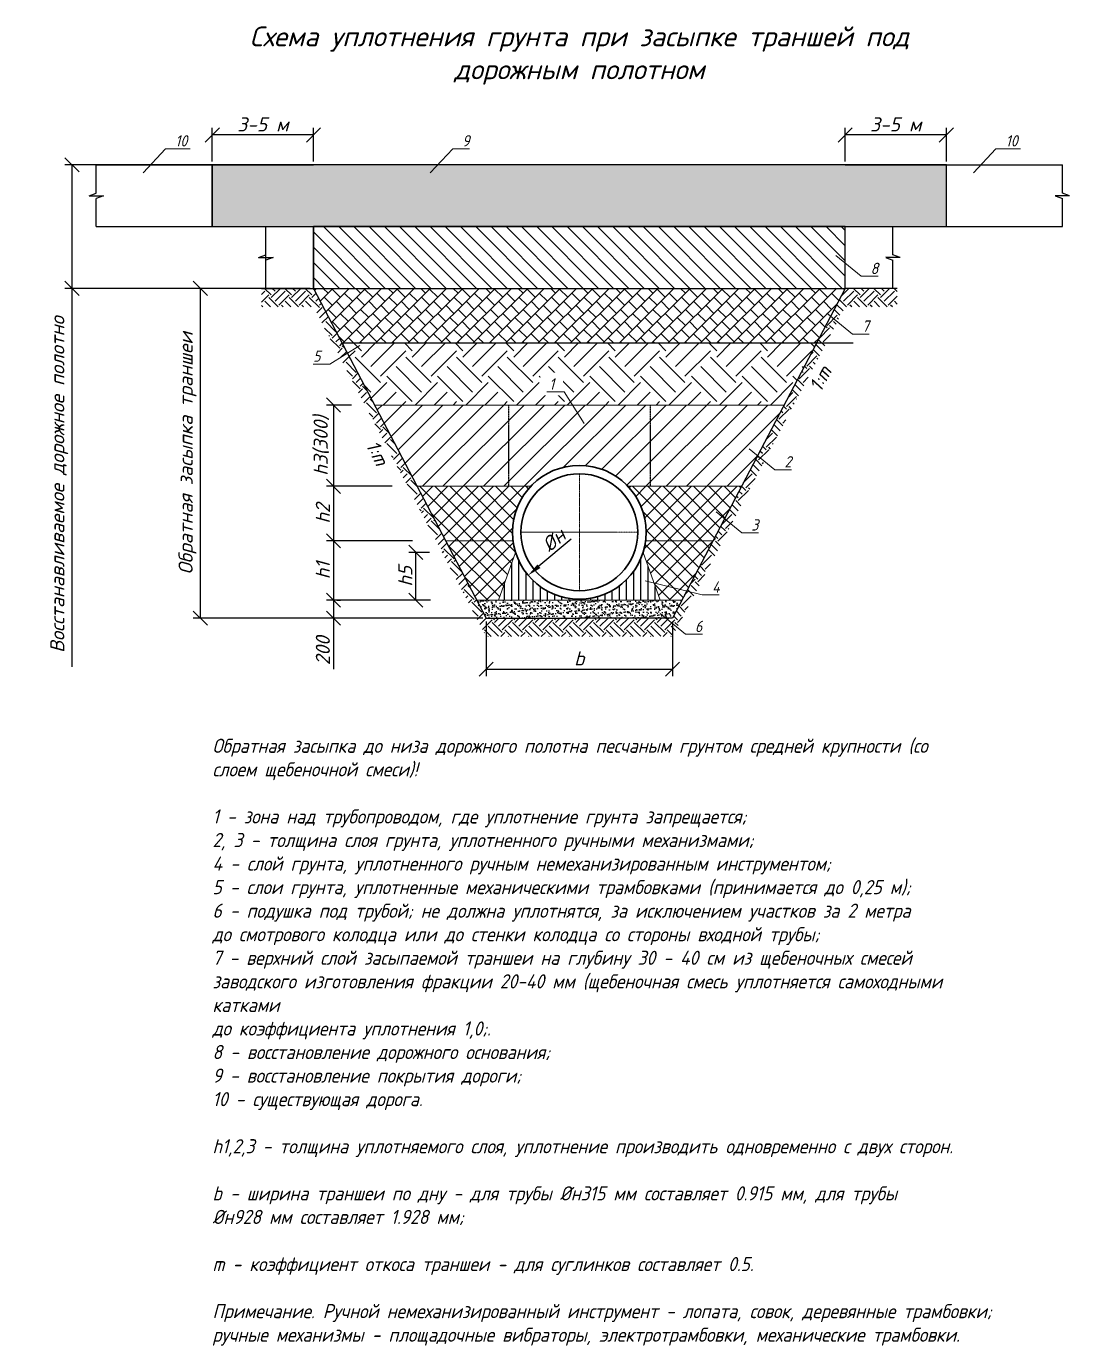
# Model space of a CAD drawing. Header units: millimetres. Extents: x 41756989 to 44740435, y 21258419 to 23626306.
# Drawn here: x 43002394 to 43094670, y 22015339 to 22132035 of the extents above; entities that cross this region are included whole.
import ezdxf
from ezdxf import colors
from ezdxf.entities.mleader import LeaderData, LeaderLine
from ezdxf.math import Vec2, Vec3

# ---------------------------------------------------------------- set-up
doc = ezdxf.new("R2010")
doc.units = ezdxf.units.MM
doc.linetypes.add('ACAD_ISO10W100', pattern=[18.5, 12, -3, 0.5, -3])
doc.linetypes.add('DASHED', pattern=[0.75, 0.5, -0.25])
doc.layers.add('ВК_К1_текст', color=34, linetype='Continuous')
doc.styles.add('note', font='isocpeur.ttf', dxfattribs={"width": 0.9, "oblique": 15})
doc.styles.get("Standard").update_dxf_attribs({"font": 'isocpeui.ttf'})
doc.dimstyles.new('ISO-25', dxfattribs={"dimtxt": 2.5, "dimasz": 2.5, "dimexe": 1.25, "dimexo": 0.625, "dimtad": 1, "dimtxsty": 'Standard', "dimcen": 2.5, "dimadec": 0, "dimazin": 0, "dimtfac": 1, "dimtmove": 0, "dimatfit": 3, "dimfxl": 1, "dimarcsym": 0})
pattern_1 = [(45, (278707.3, 121915.5), (-673.51921, 673.51921), []), (135, (278707.3, 121915.5), (-673.51921, -673.51921), [])]

# ---------------------------------------------------------------- blocks, each defined once
blk = doc.blocks.new('_None')
blk = doc.blocks.new('_Oblique')
at = {"color": 0, "linetype": 'ByBlock', "lineweight": -2}
blk.add_line((-0.5, -0.5), (0.5, 0.5), dxfattribs=at)
blk = doc.blocks.new('*D112')
at = {"color": 0, "lineweight": -2, "transparency": 16777216}
for p, q in [((43038049, 22085510), (43036222, 22085510)), ((43036847, 22081273), (43036847, 22085510)), ((43038128, 22081273), (43036222, 22081273))]:
    blk.add_line(p, q, dxfattribs=at)
at = {"layer": 'Defpoints', "color": 0, "transparency": 16777216}
for p in [(43036847, 22085510), (43038361, 22085510), (43038440, 22081273)]:
    blk.add_point(p, dxfattribs=at)
at = {"color": 0, "lineweight": -2, "transparency": 16777216, "xscale": 1250, "yscale": 1250, "zscale": 1250}
for p, rotation in [((43036847, 22085510), 90), ((43036847, 22081273), 270)]:
    blk.add_blockref('_Oblique', p, dxfattribs=dict(at, rotation=rotation))
at = {"color": 0, "lineweight": 5, "transparency": 16777216, "insert": (43035909, 22083392), "char_height": 1250, "attachment_point": 5, "rotation": 90}
blk.add_mtext('h5', dxfattribs=at)
blk = doc.blocks.new('*D113')
at = {"color": 0, "lineweight": -2, "transparency": 16777216}
for p, q in [((43031146, 22098542), (43028929, 22098542)), ((43029554, 22098542), (43029554, 22091352)), ((43034736, 22091352), (43028929, 22091352))]:
    blk.add_line(p, q, dxfattribs=at)
at = {"layer": 'Defpoints', "color": 0, "transparency": 16777216}
for p in [(43031458, 22098542), (43029554, 22091352), (43035048, 22091352)]:
    blk.add_point(p, dxfattribs=at)
at = {"color": 0, "lineweight": -2, "transparency": 16777216, "xscale": 1250, "yscale": 1250, "zscale": 1250}
for p, rotation in [((43029554, 22098542), 90), ((43029554, 22091352), 270)]:
    blk.add_blockref('_Oblique', p, dxfattribs=dict(at, rotation=rotation))
at = {"color": 0, "lineweight": 5, "transparency": 16777216, "insert": (43028492, 22094947), "char_height": 1250, "attachment_point": 5, "rotation": 90}
blk.add_mtext('h3(300)', dxfattribs=at)
blk = doc.blocks.new('*D114')
at = {"color": 0, "lineweight": -2, "transparency": 16777216}
for p, q in [((43034736, 22091352), (43028929, 22091352)), ((43029554, 22091352), (43029554, 22086528)), ((43036549, 22086528), (43028929, 22086528))]:
    blk.add_line(p, q, dxfattribs=at)
at = {"layer": 'Defpoints', "color": 0, "transparency": 16777216}
for p in [(43035048, 22091352), (43029554, 22086528), (43036861, 22086528)]:
    blk.add_point(p, dxfattribs=at)
at = {"color": 0, "lineweight": -2, "transparency": 16777216, "xscale": 1250, "yscale": 1250, "zscale": 1250}
for p, rotation in [((43029554, 22091352), 90), ((43029554, 22086528), 270)]:
    blk.add_blockref('_Oblique', p, dxfattribs=dict(at, rotation=rotation))
at = {"color": 0, "lineweight": 5, "transparency": 16777216, "insert": (43028617, 22088940), "char_height": 1250, "attachment_point": 5, "rotation": 90}
blk.add_mtext('h2', dxfattribs=at)
blk = doc.blocks.new('*D115')
at = {"color": 0, "lineweight": -2, "transparency": 16777216}
for p, q in [((43036549, 22086528), (43028929, 22086528)), ((43029554, 22086528), (43029554, 22081273)), ((43038128, 22081273), (43028929, 22081273))]:
    blk.add_line(p, q, dxfattribs=at)
at = {"layer": 'Defpoints', "color": 0, "transparency": 16777216}
for p in [(43036861, 22086528), (43029554, 22081273), (43038440, 22081273)]:
    blk.add_point(p, dxfattribs=at)
at = {"color": 0, "lineweight": -2, "transparency": 16777216, "xscale": 1250, "yscale": 1250, "zscale": 1250}
for p, rotation in [((43029554, 22086528), 90), ((43029554, 22081273), 270)]:
    blk.add_blockref('_Oblique', p, dxfattribs=dict(at, rotation=rotation))
at = {"color": 0, "lineweight": 5, "transparency": 16777216, "insert": (43028617, 22083900), "char_height": 1250, "attachment_point": 5, "rotation": 90}
blk.add_mtext('h1', dxfattribs=at)
blk = doc.blocks.new('*D116')
at = {"color": 0, "lineweight": -2, "transparency": 16777216}
for p, q in [((43029554, 22081273), (43029554, 22079696)), ((43029867, 22081273), (43030179, 22081273)), ((43042760, 22079696), (43028929, 22079696)), ((43029554, 22079696), (43029554, 22075165))]:
    blk.add_line(p, q, dxfattribs=at)
at = {"layer": 'Defpoints', "color": 0, "transparency": 16777216}
for p in [(43029554, 22081273), (43029554, 22081273), (43043072, 22079696)]:
    blk.add_point(p, dxfattribs=at)
at = {"color": 0, "lineweight": -2, "transparency": 16777216, "xscale": 1250, "yscale": 1250, "zscale": 1250}
for p, rotation in [((43029554, 22081273), 90), ((43029554, 22079696), 270)]:
    blk.add_blockref('_Oblique', p, dxfattribs=dict(at, rotation=rotation))
at = {"color": 0, "lineweight": 5, "transparency": 16777216, "insert": (43028617, 22076805), "char_height": 1250, "attachment_point": 5, "rotation": 90}
blk.add_mtext('200', dxfattribs=at)
blk = doc.blocks.new('*D117')
at = {"color": 0, "lineweight": -2, "transparency": 16777216}
for p, q in [((43018837, 22120093), (43018837, 22123052)), ((43027796, 22122427), (43018837, 22122427)), ((43027796, 22120093), (43027796, 22123052))]:
    blk.add_line(p, q, dxfattribs=at)
at = {"layer": 'Defpoints', "color": 0, "transparency": 16777216}
for p in [(43018837, 22122427), (43018837, 22119781), (43027796, 22119781)]:
    blk.add_point(p, dxfattribs=at)
at = {"color": 0, "lineweight": -2, "transparency": 16777216, "xscale": 1250, "yscale": 1250, "zscale": 1250, "rotation": 180}
blk.add_blockref('_Oblique', (43018837, 22122427), dxfattribs=at)
at = {"color": 0, "lineweight": -2, "transparency": 16777216, "xscale": 1250, "yscale": 1250, "zscale": 1250}
blk.add_blockref('_Oblique', (43027796, 22122427), dxfattribs=at)
at = {"color": 0, "lineweight": 5, "transparency": 16777216, "insert": (43023316, 22123365), "char_height": 1250, "attachment_point": 5}
blk.add_mtext('3-5 м', dxfattribs=at)
blk = doc.blocks.new('*D118')
at = {"color": 0, "lineweight": -2, "transparency": 16777216}
for p, q in [((43074812, 22120093), (43074812, 22123052)), ((43083771, 22122427), (43074812, 22122427)), ((43083771, 22120093), (43083771, 22123052))]:
    blk.add_line(p, q, dxfattribs=at)
at = {"layer": 'Defpoints', "color": 0, "transparency": 16777216}
for p in [(43074812, 22122427), (43074812, 22119781), (43083771, 22119781)]:
    blk.add_point(p, dxfattribs=at)
at = {"color": 0, "lineweight": -2, "transparency": 16777216, "xscale": 1250, "yscale": 1250, "zscale": 1250, "rotation": 180}
blk.add_blockref('_Oblique', (43074812, 22122427), dxfattribs=at)
at = {"color": 0, "lineweight": -2, "transparency": 16777216, "xscale": 1250, "yscale": 1250, "zscale": 1250}
blk.add_blockref('_Oblique', (43083771, 22122427), dxfattribs=at)
at = {"color": 0, "lineweight": 5, "transparency": 16777216, "insert": (43079292, 22123365), "char_height": 1250, "attachment_point": 5}
blk.add_mtext('3-5 м', dxfattribs=at)
blk = doc.blocks.new('*D119')
at = {"color": 0, "lineweight": -2, "transparency": 16777216}
for p, q in [((43027483, 22108862), (43017151, 22108862)), ((43017776, 22108862), (43017776, 22079696)), ((43042760, 22079696), (43017151, 22079696))]:
    blk.add_line(p, q, dxfattribs=at)
at = {"layer": 'Defpoints', "color": 0, "transparency": 16777216}
for p in [(43027796, 22108862), (43017776, 22079696), (43043072, 22079696)]:
    blk.add_point(p, dxfattribs=at)
at = {"color": 0, "lineweight": -2, "transparency": 16777216, "xscale": 1250, "yscale": 1250, "zscale": 1250}
for p, rotation in [((43017776, 22108862), 90), ((43017776, 22079696), 270)]:
    blk.add_blockref('_Oblique', p, dxfattribs=dict(at, rotation=rotation))
at = {"color": 0, "lineweight": 5, "transparency": 16777216, "insert": (43016651, 22094279), "char_height": 1250, "attachment_point": 5, "rotation": 90}
blk.add_mtext('Обратная засыпка траншеи', dxfattribs=at)
blk = doc.blocks.new('*D120')
at = {"color": 0, "lineweight": -2, "transparency": 16777216}
for p, q in [((43020731, 22119781), (43005802, 22119781)), ((43006427, 22119781), (43006427, 22108862)), ((43020731, 22108862), (43005802, 22108862)), ((43006427, 22108862), (43006427, 22075390))]:
    blk.add_line(p, q, dxfattribs=at)
at = {"layer": 'Defpoints', "color": 0, "transparency": 16777216}
for p in [(43006427, 22119781), (43021043, 22119781), (43021043, 22108862)]:
    blk.add_point(p, dxfattribs=at)
at = {"color": 0, "lineweight": -2, "transparency": 16777216, "xscale": 1250, "yscale": 1250, "zscale": 1250}
for p, rotation in [((43006427, 22119781), 90), ((43006427, 22108862), 270)]:
    blk.add_blockref('_Oblique', p, dxfattribs=dict(at, rotation=rotation))
at = {"color": 0, "lineweight": 5, "transparency": 16777216, "insert": (43005302, 22091501), "char_height": 1250, "attachment_point": 5, "rotation": 90}
blk.add_mtext('Восстанавливаемое дорожное полотно', dxfattribs=at)
blk = doc.blocks.new('*D122')
at = {"color": 0, "lineweight": -2, "transparency": 16777216}
for p, q in [((43043072, 22079383), (43043072, 22074559)), ((43059536, 22079383), (43059536, 22074559)), ((43043072, 22075184), (43059536, 22075184))]:
    blk.add_line(p, q, dxfattribs=at)
at = {"layer": 'Defpoints', "color": 0, "transparency": 16777216}
for p in [(43043072, 22079696), (43059536, 22079696), (43059536, 22075184)]:
    blk.add_point(p, dxfattribs=at)
at = {"color": 0, "lineweight": -2, "transparency": 16777216, "xscale": 1250, "yscale": 1250, "zscale": 1250, "rotation": 180}
blk.add_blockref('_Oblique', (43043072, 22075184), dxfattribs=at)
at = {"color": 0, "lineweight": -2, "transparency": 16777216, "xscale": 1250, "yscale": 1250, "zscale": 1250}
blk.add_blockref('_Oblique', (43059536, 22075184), dxfattribs=at)
at = {"color": 0, "lineweight": 5, "transparency": 16777216, "insert": (43051304, 22076122), "char_height": 1250, "attachment_point": 5}
blk.add_mtext('b', dxfattribs=at)
blk = doc.blocks.new('*D123')
at = {"color": 0, "lineweight": -2, "transparency": 16777216}
blk.add_line((43050594, 22086688), (43047731, 22084279), dxfattribs=at)
at = {"color": 0, "transparency": 16777216}
blk.add_solid([(43047597, 22084438), (43047865, 22084119), (43046775, 22083474)], dxfattribs=at)
at = {"layer": 'Defpoints', "color": 0, "transparency": 16777216}
for p in [(43055833, 22091095), (43046775, 22083474)]:
    blk.add_point(p, dxfattribs=at)
at = {"color": 0, "lineweight": 13, "transparency": 16777216, "insert": (43049038, 22086603), "char_height": 1250, "attachment_point": 5, "rotation": 40.07302}
blk.add_mtext('{\\Q0;%%C}н', dxfattribs=at)

msp = doc.modelspace()

# ---------------------------------------------------------------- hatches: boundary and pattern name
h = msp.add_hatch()
h.set_pattern_fill('AR-RROOF', color=256, scale=5)
h.set_pattern_definition([(0, (-59986.42, 185476.28), (279.4, 127), [1905, -254, 635, -127]), (0, (-59817.5, 185539.78), (-127, 168.91), [381, -41.91, 762, -95.25]), (0, (-59922.92, 185584.23), (660.4, 85.09), [1016, -177.8, 508, -127])])
h.paths.add_polyline_path([(43083770.818, 22119780.603), (43018837.118, 22119780.603), (43018837.118, 22114321.085), (43083770.818, 22114321.085)])
h = msp.add_hatch()
h.set_pattern_fill('ANSI31', color=256, scale=300, angle=90)
h.set_pattern_definition([(135, (-59986.4, 185476.3), (-673.51921, -673.51921), [])])
h.paths.add_polyline_path([(43074812.187, 22114321.085), (43027795.749, 22114321.085), (43027795.749, 22108861.568), (43074812.187, 22108861.568)])
at = {"transparency": 33554513}
h = msp.add_hatch(dxfattribs=at)
h.set_pattern_fill('EARTH', color=256, scale=200, angle=45)
h.set_pattern_definition([(45, (278707.3, 121915.5), (1e-13, 1796.051224), [1270, -1270]), (45, (278370.6, 122252.3), (1e-13, 1796.051224), [1270, -1270]), (45, (278033.8, 122589), (1e-13, 1796.051224), [1270, -1270]), (135, (278033.8, 122813.6), (-1796.051224, 1e-13), [1270, -1270]), (135, (278370.6, 123150.3), (-1796.051224, 1e-13), [1270, -1270]), (135, (278707.3, 123487.1), (-1796.051224, 1e-13), [1270, -1270])])
h.paths.add_polyline_path([(43074812.187, 22107222.095), (43079411.698, 22107222.095), (43079411.698, 22108861.568), (43074812.187, 22108861.568), (43059535.841, 22079695.54), (43051303.968, 22079695.54), (43043072.095, 22079695.54), (43027795.749, 22108861.568), (43023196.238, 22108861.568), (43023196.238, 22107222.095), (43027795.749, 22107222.095), (43043072.095, 22078056.068), (43051303.968, 22078056.068), (43059535.841, 22078056.068)])
h = msp.add_hatch()
h.set_pattern_fill('AR-B88', color=256, scale=5, angle=45)
h.set_pattern_definition([(45, (-59986.4, 185476.3), (-718.42049, 718.42049), []), (135, (-59986.4, 185476.3), (-1077.6307345, 359.210245), [1016, -1016])])
h.paths.add_polyline_path([(43027795.749, 22108861.568), (43030325.716, 22104031.285), (43072282.22, 22104031.285), (43074812.187, 22108861.568)])
at = {"transparency": 33554605}
h = msp.add_hatch(dxfattribs=at)
h.set_pattern_fill('EARTH', color=256, scale=500, angle=45)
h.set_pattern_definition([(45, (278707.3, 121915.5), (5e-13, 4490.12806), [3175, -3175]), (45, (277865.4, 122757.4), (5e-13, 4490.12806), [3175, -3175]), (45, (277023.5, 123599.3), (5e-13, 4490.12806), [3175, -3175]), (135, (277023.5, 124160.6), (-4490.12806, 5e-13), [3175, -3175]), (135, (277865.4, 125002.5), (-4490.12806, 5e-13), [3175, -3175]), (135, (278707.3, 125844.4), (-4490.12806, 5e-13), [3175, -3175])])
h.paths.add_polyline_path([(43072282.22, 22104031.285), (43030325.716, 22104031.285), (43033200.691, 22098542.302), (43051303.968, 22098542.302), (43069407.245, 22098542.302)])
at = {"transparency": 33554630}
h = msp.add_hatch(dxfattribs=at)
h.set_pattern_fill('ANSI31', color=256, scale=400)
h.set_pattern_definition([(45, (278707.3, 121915.5), (-898.025612, 898.025612), [])])
h.paths.add_polyline_path([(43033200.691, 22098542.302), (43036966.652, 22091352.223), (43045026.177, 22091352.223), (43045026.177, 22098542.302)])
h.paths.add_polyline_path([(43055603.311, 22091352.223), (43057581.759, 22091352.223), (43057581.759, 22098542.302), (43051303.968, 22098542.302), (43045026.177, 22098542.302), (43045026.177, 22091352.223), (43047004.625, 22091352.223, -0.4305153942)])
h.paths.add_polyline_path([(43057581.759, 22098542.302), (43057581.759, 22091352.223), (43065641.284, 22091352.223), (43069407.245, 22098542.302)])
h = msp.add_hatch()
h.set_pattern_fill('ANSI37', color=256, scale=300)
h.set_pattern_definition(pattern_1)
h.paths.add_polyline_path([(43036966.652, 22091352.223), (43039493.337, 22086528.204), (43045433.76, 22086528.204, -0.0320409808), (43045385.25, 22087284.438, -0.1917315246), (43047004.625, 22091352.223)])
h.paths.add_polyline_path([(43039493.337, 22086528.204), (43042246.017, 22081272.712), (43044154.948, 22081272.712), (43045657.408, 22085510.294, -0.0441065718), (43045433.76, 22086528.204)])
h = msp.add_hatch()
h.set_pattern_fill('ANSI37', color=256, scale=300)
h.set_pattern_definition(pattern_1)
h.paths.add_polyline_path([(43057174.176, 22086528.204, -0.0441065718), (43056950.528, 22085510.294), (43058452.988, 22081272.712), (43060361.919, 22081272.712), (43063114.599, 22086528.204)])
h.paths.add_polyline_path([(43063114.599, 22086528.204), (43065641.284, 22091352.223), (43055603.311, 22091352.223, -0.1917315246), (43057222.686, 22087284.438, -0.0320409808), (43057174.176, 22086528.204)])
h = msp.add_hatch()
h.set_pattern_fill('ANSI31', color=256, scale=200, angle=45)
h.set_pattern_definition([(90, (278707.3, 121915.54), (-635, 6e-14), [])])
h.paths.add_polyline_path([(43045657.408, 22085510.294), (43044154.948, 22081272.712), (43058452.988, 22081272.712), (43056950.528, 22085510.294, -0.7339998264)])
h = msp.add_hatch()
h.set_pattern_fill('AR-SAND', color=256, scale=10)
h.set_pattern_definition([(37.5, (278707.33, 121915.54), (-16.000313, 489.4132373), [0, -386.08, 0, -431.8, 0, -412.75]), (7.5, (278707.3, 121915.54), (449.523283, 716.825101), [0, -208.28, 0, -347.98, 0, -133.35]), (327.5, (278394.9, 121915.54), (790.9923702, 1.4371847), [0, -127, 0, -457.2, 0, -596.9]), (317.5, (278394.9, 121915.54), (763.556452, 222.929323), [0, -63.5, 0, -299.72, 0, -342.9])])
h.paths.add_polyline_path([(43051303.968, 22079695.54), (43059535.841, 22079695.54), (43060361.919, 22081272.712), (43042246.017, 22081272.712), (43043072.095, 22079695.54)])

# ---------------------------------------------------------------- linework, layer by layer
for p, q in [((43008576.818, 22119780.603), (43027795.749, 22119780.603)), ((43008576.818, 22117295.429), (43008576.818, 22119780.603)), ((43018837.118, 22114321.085), (43018837.118, 22119780.603)), ((43027795.749, 22119780.603), (43018837.118, 22119780.603)), ((43074812.187, 22119780.603), (43094031.118, 22119780.603)), ((43094031.118, 22117295.429), (43094031.118, 22119780.603)), ((43007937.508, 22117050.844), (43008576.818, 22117295.429)), ((43007937.508, 22117050.844), (43009216.128, 22117050.844)), ((43009216.128, 22117050.844), (43008576.818, 22116806.26)), ((43008576.818, 22114321.085), (43008576.818, 22116806.26)), ((43094670.428, 22117050.844), (43093391.808, 22117050.844)), ((43093391.808, 22117050.844), (43094031.118, 22116806.26)), ((43094670.428, 22117050.844), (43094031.118, 22117295.429)), ((43094031.118, 22114321.085), (43094031.118, 22116806.26)), ((43008576.818, 22114321.085), (43027795.749, 22114321.085)), ((43023576.818, 22108861.568), (43023576.818, 22114321.085)), ((43023576.818, 22111835.911), (43023576.818, 22114321.085)), ((43027795.749, 22108861.568), (43027795.749, 22114321.085)), ((43074812.187, 22114321.085), (43094031.118, 22114321.085)), ((43079031.118, 22111835.911), (43079031.118, 22114321.085)), ((43022937.508, 22111591.327), (43023576.818, 22111835.911)), ((43022937.508, 22111591.327), (43024216.128, 22111591.327)), ((43024216.128, 22111591.327), (43023576.818, 22111346.742)), ((43079670.428, 22111591.327), (43078391.808, 22111591.327)), ((43078391.808, 22111591.327), (43079031.118, 22111346.742)), ((43079670.428, 22111591.327), (43079031.118, 22111835.911)), ((43023576.818, 22108861.568), (43023576.818, 22111346.742)), ((43079031.118, 22108861.568), (43079031.118, 22111346.742))]:
    msp.add_line(p, q)
at = {"linetype": 'ACAD_ISO10W100', "lineweight": 5, "ltscale": 0.01}
for p, q in [((43051303.968, 22092456.603), (43051303.968, 22082112.273)), ((43046131.803, 22087284.438), (43056476.133, 22087284.438))]:
    msp.add_line(p, q, dxfattribs=at)
for points in [[(43018837.118, 22114321.085), (43083770.818, 22114321.085), (43083770.818, 22119780.603), (43018837.118, 22119780.603)], [(43027795.749, 22108861.568), (43074812.187, 22108861.568), (43074812.187, 22114321.085), (43027795.749, 22114321.085)]]:
    msp.add_lwpolyline(points, close=True)
at = {"lineweight": 25}
for points in [[(43023196.238, 22108861.568), (43027795.749, 22108861.568), (43043072.095, 22079695.54), (43051303.968, 22079695.54)], [(43079411.698, 22108861.568), (43074812.187, 22108861.568), (43059535.841, 22079695.54), (43051303.968, 22079695.54)]]:
    msp.add_lwpolyline(points, dxfattribs=at)
at = {"linetype": 'DASHED', "ltscale": 0.01}
msp.add_lwpolyline([(43027795.749, 22108861.568), (43074812.187, 22108861.568)], dxfattribs=at)
at = {"lineweight": 13}
for points in [[(43033200.691, 22098542.302), (43051303.968, 22098542.302)], [(43069407.245, 22098542.302), (43051303.968, 22098542.302)], [(43036966.652, 22091352.223), (43047004.625, 22091352.223)], [(43065641.284, 22091352.223), (43055603.311, 22091352.223)], [(43039493.337, 22086528.204), (43045433.76, 22086528.204)], [(43063114.599, 22086528.204), (43057174.176, 22086528.204)], [(43044154.948, 22081272.712), (43045657.408, 22085510.294)], [(43058452.988, 22081272.712), (43056950.528, 22085510.294)], [(43060361.919, 22081272.712), (43042246.017, 22081272.712)]]:
    msp.add_lwpolyline(points, dxfattribs=at)
at = {"linetype": 'DASHED', "ltscale": 0.1}
for points in [[(43045026.177, 22098542.302), (43045026.177, 22091352.223)], [(43057581.759, 22098542.302), (43057581.759, 22091352.223)]]:
    msp.add_lwpolyline(points, dxfattribs=at)
at = {"lineweight": 30}
for radius in [5918.718, 5172.165]:
    msp.add_circle((43051303.968, 22087284.438), radius, dxfattribs=at)

# ---------------------------------------------------------------- texts
at = {"insert": (43051303.968, 22129451.81), "char_height": 1750, "width": 63375.85227, "attachment_point": 5}
msp.add_mtext('Схема уплотнения грунта при засыпке траншей под дорожным полотном', dxfattribs=at)
at = {"char_height": 1250, "width": 4122.53555, "attachment_point": 5}
for insert, rotation in [((43072614.11, 22100861.278), 62.51251631), ((43033426.584, 22094307.36), 297.48748369)]:
    msp.add_mtext('1:m', dxfattribs=dict(at, insert=insert, rotation=rotation))
at = {"insert": (43018854.574, 22069022.787), "char_height": 1250, "width": 65218.37972, "attachment_point": 1, "style": 'note'}
msp.add_mtext('Обратная засыпка до низа дорожного полотна песчаным грунтом средней крупности (со слоем щебеночной смеси)!\\P \\P1 - зона над трубопроводом, где уплотнение грунта запрещается;\\P2, 3 - толщина слоя грунта, уплотненного ручными механизмами;\\P4 - слой грунта, уплотненного ручным немеханизированным инструментом;\\P5 - слои грунта, уплотненные механическими трамбовками (принимается до 0,25 м);\\P6 - подушка под трубой; не должна уплотнятся, за исключением участков за 2 метра\\Pдо смотрового колодца или до стенки колодца со стороны входной трубы;\\P7 - верхний слой засыпаемой траншеи на глубину 30 - 40 см из щебеночных смесей\\Pзаводского изготовления фракции 20-40 мм (щебеночная смесь уплотняется самоходными катками\\Pдо коэффициента уплотнения 1,0;.\\P8 - восстановление дорожного основания;\\P9 - восстановление покрытия дороги;\\P10 - существующая дорога.\\P\\Ph1,2,3 - толщина уплотняемого слоя, уплотнение производить одновременно с двух сторон.\\P\\Pb - ширина траншеи по дну - для трубы %%Cн315 мм составляет 0.915 мм, для трубы %%Cн928 мм составляет 1.928 мм;\\P\\Pm - коэффициент откоса траншеи - для суглинков составляет 0.5.\\P\\PПримечание. Ручной немеханизированный инструмент - лопата, совок, деревянные трамбовки;\\Pручные механизмы - площадочные вибраторы, электротрамбовки, механические трамбовки.', dxfattribs=at)

# ---------------------------------------------------------------- dimensions: what is measured, and where the dimension line sits
at = {"lineweight": 5}
for base, p1, p2, picture, middle in [((43018837.118, 22122427.067), (43027795.749, 22119780.603), (43018837.118, 22119780.603), '*D117', (43023316.434, 22123364.567)), ((43074812.187, 22122427.067), (43083770.818, 22119780.603), (43074812.187, 22119780.603), '*D118', (43079291.503, 22123364.567))]:
    dim = msp.add_linear_dim(base=base, p1=p1, p2=p2, text='3-5 м', dimstyle='ISO-25', override={"dimscale": 500, "dimlfac": 0.05, "dimblk1": 'Oblique', "dimblk2": 'Oblique', "dimsah": 1}, dxfattribs=at)
    dim.commit()
    dim.dimension.update_dxf_attribs({"geometry": picture, "text_midpoint": middle})
for base, p1, p2, text, picture, middle in [((43006427.232, 22119780.603), (43021043.054, 22108861.568), (43021043.054, 22119780.603), 'Восстанавливаемое дорожное полотно', '*D120', (43006427.232, 22091500.772)), ((43029554.295, 22081272.712), (43043072.095, 22079695.54), (43029554.295, 22081272.712), '200', '*D116', (43029554.295, 22076805.388))]:
    dim = msp.add_linear_dim(base=base, p1=p1, p2=p2, angle=90, text=text, dimstyle='ISO-25', override={"dimscale": 500, "dimlfac": 0.05, "dimblk1": 'Oblique', "dimblk2": 'Oblique', "dimsah": 1}, dxfattribs=at)
    dim.commit()
    dim.dimension.update_dxf_attribs({"geometry": picture, "text_midpoint": middle, "dimtype": 160})
for base, p1, p2, text, picture, middle in [((43029554.295, 22091352.223), (43031458.463, 22098542.302), (43035048.174, 22091352.223), 'h3(300)', '*D113', (43028491.795, 22094947.262)), ((43029554.295, 22086528.204), (43035048.174, 22091352.223), (43036861.042, 22086528.204), 'h2', '*D114', (43028616.795, 22088940.214)), ((43029554.295, 22081272.712), (43036861.042, 22086528.204), (43038440.238, 22081272.712), 'h1', '*D115', (43028616.795, 22083900.458)), ((43036846.737, 22085510.294), (43038440.238, 22081272.712), (43038361.418, 22085510.294), 'h5', '*D112', (43035909.237, 22083391.503))]:
    dim = msp.add_linear_dim(base=base, p1=p1, p2=p2, angle=90, text=text, dimstyle='ISO-25', override={"dimscale": 500, "dimlfac": 0.05, "dimblk1": 'Oblique', "dimblk2": 'Oblique', "dimsah": 1}, dxfattribs=at)
    dim.commit()
    dim.dimension.update_dxf_attribs({"geometry": picture, "text_midpoint": middle})
at = {"lineweight": 13}
dim = msp.add_diameter_dim_2p(p1=(43055833.117, 22091094.692), p2=(43046774.819, 22083474.184), text='{\\Q0;%%C}н', dimstyle='ISO-25', override={"dimscale": 500, "dimdec": 0}, dxfattribs=at)
dim.commit()
dim.dimension.update_dxf_attribs({"geometry": '*D123', "text_midpoint": (43049641.15, 22085885.553), "dimtype": 163})

# ---------------------------------------------------------------- next in the draw order: leaders
at = {"layer": 'ВК_К1_текст', "color": 0, "linetype": 'Continuous', "lineweight": 5}
ml = msp.add_multileader_mtext('Standard', dxfattribs=at)
ml.set_content('10', style='note')
ml.set_leader_properties(lineweight=15)
ml.set_arrow_properties(name='NONE')
ml.build(insert=Vec2(0, 0))
ml.multileader.update_dxf_attribs({"text_left_attachment_type": 6, "text_right_attachment_type": 6, "dogleg_length": 0.1, "arrow_head_size": 1000, "scale": 20})
ctx = ml.context
ctx.base_point, ctx.scale, ctx.char_height, ctx.arrow_head_size, ctx.landing_gap_size, ctx.plane_origin = Vec3(43014706.843, 22121210.984), 20, 1000, 1000, 800, Vec3(42978575.248, 21551253.276)
ctx.left_attachment, ctx.right_attachment, ctx.text_align_type = 6, 6, 1
notes = []
notes.append((ctx, [(0, (1, 1, 0), (43014704.843, 22121210.984), (1, 0), 2, [(0, [(43012721.821, 22119089.088)], 0, [])])]))
ctx.mtext.insert, ctx.mtext.alignment, ctx.mtext.flow_direction = Vec3(43016090.818, 22122410.984), 2, 5
ctx.mtext.has_bg_fill, ctx.mtext.bg_color, ctx.mtext.bg_scale_factor, ctx.mtext.bg_transparency, ctx.mtext.use_window_bg_color = 1, -1027028792, 1.5, 0, 1
ml = msp.add_multileader_mtext('Standard', dxfattribs=at)
ml.set_content('9', style='note')
ml.set_leader_properties(lineweight=15)
ml.set_arrow_properties(name='NONE')
ml.build(insert=Vec2(0, 0))
ml.multileader.update_dxf_attribs({"text_left_attachment_type": 6, "text_right_attachment_type": 6, "dogleg_length": 0.1, "arrow_head_size": 1000, "scale": 20})
ctx = ml.context
ctx.base_point, ctx.scale, ctx.char_height, ctx.arrow_head_size, ctx.landing_gap_size, ctx.plane_origin = Vec3(43040108.397, 22121210.984), 20, 1000, 1000, 800, Vec3(43003976.801, 21551253.276)
ctx.left_attachment, ctx.right_attachment, ctx.text_align_type = 6, 6, 1
notes.append((ctx, [(0, (1, 1, 0), (43040106.397, 22121210.984), (1, 0), 2, [(0, [(43038123.375, 22119089.088)], 0, [])])]))
ctx.mtext.insert, ctx.mtext.alignment, ctx.mtext.flow_direction = Vec3(43041267.371, 22122410.984), 2, 5
ctx.mtext.has_bg_fill, ctx.mtext.bg_color, ctx.mtext.bg_scale_factor, ctx.mtext.bg_transparency, ctx.mtext.use_window_bg_color = 1, -1027028792, 1.5, 0, 1
ml = msp.add_multileader_mtext('Standard', dxfattribs=at)
ml.set_content('10', style='note')
ml.set_leader_properties(lineweight=15)
ml.set_arrow_properties(name='NONE')
ml.build(insert=Vec2(0, 0))
ml.multileader.update_dxf_attribs({"text_left_attachment_type": 6, "text_right_attachment_type": 6, "dogleg_length": 0.1, "arrow_head_size": 1000, "scale": 20})
ctx = ml.context
ctx.base_point, ctx.scale, ctx.char_height, ctx.arrow_head_size, ctx.landing_gap_size, ctx.plane_origin = Vec3(43088160.326, 22121210.984), 20, 1000, 1000, 800, Vec3(43052028.73, 21551253.276)
ctx.left_attachment, ctx.right_attachment, ctx.text_align_type = 6, 6, 1
notes.append((ctx, [(0, (1, 1, 0), (43088158.326, 22121210.984), (1, 0), 2, [(0, [(43086175.304, 22119089.088)], 0, [])])]))
ctx.mtext.insert, ctx.mtext.alignment, ctx.mtext.flow_direction = Vec3(43089544.3, 22122410.984), 2, 5
ctx.mtext.has_bg_fill, ctx.mtext.bg_color, ctx.mtext.bg_scale_factor, ctx.mtext.bg_transparency, ctx.mtext.use_window_bg_color = 1, -1027028792, 1.5, 0, 1
ml = msp.add_multileader_mtext('Standard', dxfattribs=at)
ml.set_content('8', style='note')
ml.set_leader_properties(lineweight=15)
ml.set_arrow_properties(name='NONE')
ml.build(insert=Vec2(0, 0))
ml.multileader.update_dxf_attribs({"text_left_attachment_type": 6, "text_right_attachment_type": 6, "dogleg_length": 0.1, "arrow_head_size": 1000, "scale": 20})
ctx = ml.context
ctx.base_point, ctx.scale, ctx.char_height, ctx.arrow_head_size, ctx.landing_gap_size, ctx.plane_origin = Vec3(43076248.12, 22109927.496), 20, 1000, 1000, 800, Vec3(43040116.525, 21539969.788)
ctx.left_attachment, ctx.right_attachment, ctx.text_align_type = 6, 6, 1
notes.append((ctx, [(0, (1, 1, 0), (43076246.12, 22109927.496), (1, 0), 2, [(0, [(43073993.43, 22111774.247)], 0, [])])]))
ctx.mtext.insert, ctx.mtext.alignment, ctx.mtext.flow_direction = Vec3(43077407.095, 22111127.496), 2, 5
ctx.mtext.has_bg_fill, ctx.mtext.bg_color, ctx.mtext.bg_scale_factor, ctx.mtext.bg_transparency, ctx.mtext.use_window_bg_color = 1, -1027028792, 1.5, 0, 1
ml = msp.add_multileader_mtext('Standard', dxfattribs=at)
ml.set_content('5', style='note')
ml.set_leader_properties(lineweight=15)
ml.set_arrow_properties(name='NONE')
ml.build(insert=Vec2(0, 0))
ml.multileader.update_dxf_attribs({"text_left_attachment_type": 6, "text_right_attachment_type": 6, "dogleg_length": 0.1, "arrow_head_size": 1000, "scale": 20})
ctx = ml.context
ctx.base_point, ctx.scale, ctx.char_height, ctx.arrow_head_size, ctx.landing_gap_size, ctx.plane_origin = Vec3(43026926.119, 22102163.391), 20, 1000, 1000, 800, Vec3(42990794.523, 21532205.684)
ctx.left_attachment, ctx.right_attachment, ctx.text_align_type = 6, 6, 1
notes.append((ctx, [(1, (1, 1, 0), (43029246.068, 22102163.391), (-1, 0), 2, [(0, [(43031877.226, 22103813.435)], 0, [])])]))
ctx.mtext.insert, ctx.mtext.alignment, ctx.mtext.flow_direction = Vec3(43028085.094, 22103363.391), 2, 5
ctx.mtext.has_bg_fill, ctx.mtext.bg_color, ctx.mtext.bg_scale_factor, ctx.mtext.bg_transparency, ctx.mtext.use_window_bg_color = 1, -1027028792, 1.5, 0, 1
ml = msp.add_multileader_mtext('Standard', dxfattribs=at)
ml.set_content('1', style='note')
ml.set_leader_properties(lineweight=15)
ml.set_arrow_properties(name='NONE')
ml.build(insert=Vec2(0, 0))
ml.multileader.update_dxf_attribs({"text_left_attachment_type": 6, "text_right_attachment_type": 6, "dogleg_length": 0.1, "arrow_head_size": 1000, "scale": 20})
ctx = ml.context
ctx.base_point, ctx.scale, ctx.char_height, ctx.arrow_head_size, ctx.landing_gap_size, ctx.plane_origin = Vec3(43047791.745, 22099704.084), 20, 1000, 1000, 800, Vec3(43011079.445, 21530232.517)
ctx.left_attachment, ctx.right_attachment, ctx.text_align_type = 6, 6, 1
notes.append((ctx, [(1, (1, 1, 0), (43049969.694, 22099704.084), (-1, 0), 40, [(0, [(43051740.918, 22096918.744)], 0, [])])]))
ctx.mtext.insert, ctx.mtext.alignment, ctx.mtext.flow_direction = Vec3(43048860.719, 22100904.084), 2, 5
ctx.mtext.has_bg_fill, ctx.mtext.bg_color, ctx.mtext.bg_scale_factor, ctx.mtext.bg_transparency, ctx.mtext.use_window_bg_color = 1, -1027028792, 1.5, 0, 1
ml = msp.add_multileader_mtext('Standard', dxfattribs=at)
ml.set_content('2', style='note')
ml.set_leader_properties(lineweight=15)
ml.set_arrow_properties(name='NONE')
ml.build(insert=Vec2(0, 0))
ml.multileader.update_dxf_attribs({"text_left_attachment_type": 6, "text_right_attachment_type": 6, "dogleg_length": 0.1, "arrow_head_size": 1000, "scale": 20})
ctx = ml.context
ctx.base_point, ctx.scale, ctx.char_height, ctx.arrow_head_size, ctx.landing_gap_size, ctx.plane_origin = Vec3(43068593.232, 22092821.813), 20, 1000, 1000, 800, Vec3(43032461.636, 21522864.105)
ctx.left_attachment, ctx.right_attachment, ctx.text_align_type = 6, 6, 1
notes.append((ctx, [(0, (1, 1, 0), (43068591.232, 22092821.813), (1, 0), 2, [(0, [(43066338.542, 22094668.564)], 0, [])])]))
ctx.mtext.insert, ctx.mtext.alignment, ctx.mtext.flow_direction = Vec3(43069752.207, 22094021.813), 2, 5
ctx.mtext.has_bg_fill, ctx.mtext.bg_color, ctx.mtext.bg_scale_factor, ctx.mtext.bg_transparency, ctx.mtext.use_window_bg_color = 1, -1027028792, 1.5, 0, 1
ml = msp.add_multileader_mtext('Standard', dxfattribs=at)
ml.set_content('3', style='note')
ml.set_leader_properties(lineweight=15)
ml.set_arrow_properties(name='NONE')
ml.build(insert=Vec2(0, 0))
ml.multileader.update_dxf_attribs({"text_left_attachment_type": 6, "text_right_attachment_type": 6, "dogleg_length": 0.1, "arrow_head_size": 1000, "scale": 20})
ctx = ml.context
ctx.base_point, ctx.scale, ctx.char_height, ctx.arrow_head_size, ctx.landing_gap_size, ctx.plane_origin = Vec3(43065668.255, 22087237.364), 20, 1000, 1000, 800, Vec3(43029536.659, 21517279.656)
ctx.left_attachment, ctx.right_attachment, ctx.text_align_type = 6, 6, 1
notes.append((ctx, [(0, (1, 1, 0), (43065666.255, 22087237.364), (1, 0), 2, [(0, [(43063413.564, 22089084.115)], 0, [])])]))
ctx.mtext.insert, ctx.mtext.alignment, ctx.mtext.flow_direction = Vec3(43066827.229, 22088437.364), 2, 5
ctx.mtext.has_bg_fill, ctx.mtext.bg_color, ctx.mtext.bg_scale_factor, ctx.mtext.bg_transparency, ctx.mtext.use_window_bg_color = 1, -1027028792, 1.5, 0, 1
ml = msp.add_multileader_mtext('Standard', dxfattribs=at)
ml.set_content('4', style='note')
ml.set_leader_properties(lineweight=15)
ml.set_arrow_properties(name='NONE')
ml.build(insert=Vec2(0, 0))
ml.multileader.update_dxf_attribs({"text_left_attachment_type": 6, "text_right_attachment_type": 6, "dogleg_length": 0.1, "arrow_head_size": 1000, "scale": 20})
ctx = ml.context
ctx.base_point, ctx.scale, ctx.char_height, ctx.arrow_head_size, ctx.landing_gap_size, ctx.plane_origin = Vec3(43062183.228, 22081743.658), 20, 1000, 1000, 800, Vec3(43026051.632, 21511785.95)
ctx.left_attachment, ctx.right_attachment, ctx.text_align_type = 6, 6, 1
notes.append((ctx, [(0, (1, 1, 0), (43062181.228, 22081743.658), (1, 0), 2, [(0, [(43057141.014, 22082995.621)], 0, [])])]))
ctx.mtext.insert, ctx.mtext.alignment, ctx.mtext.flow_direction = Vec3(43063387.202, 22082943.658), 2, 5
ctx.mtext.has_bg_fill, ctx.mtext.bg_color, ctx.mtext.bg_scale_factor, ctx.mtext.bg_transparency, ctx.mtext.use_window_bg_color = 1, -1027028792, 1.5, 0, 1
ml = msp.add_multileader_mtext('Standard', dxfattribs=at)
ml.set_content('6', style='note')
ml.set_leader_properties(lineweight=15)
ml.set_arrow_properties(name='NONE')
ml.build(insert=Vec2(0, 0))
ml.multileader.update_dxf_attribs({"text_left_attachment_type": 6, "text_right_attachment_type": 6, "dogleg_length": 0.1, "arrow_head_size": 1000, "scale": 20})
ctx = ml.context
ctx.base_point, ctx.scale, ctx.char_height, ctx.arrow_head_size, ctx.landing_gap_size, ctx.plane_origin = Vec3(43060695.431, 22078260.929), 20, 1000, 1000, 800, Vec3(43024563.835, 21508303.221)
ctx.left_attachment, ctx.right_attachment, ctx.text_align_type = 6, 6, 1
notes.append((ctx, [(0, (1, 1, 0), (43060693.431, 22078260.929), (1, 0), 2, [(0, [(43058440.741, 22080107.68)], 0, [])])]))
ctx.mtext.insert, ctx.mtext.alignment, ctx.mtext.flow_direction = Vec3(43061854.406, 22079460.929), 2, 5
ctx.mtext.has_bg_fill, ctx.mtext.bg_color, ctx.mtext.bg_scale_factor, ctx.mtext.bg_transparency, ctx.mtext.use_window_bg_color = 1, -1027028792, 1.5, 0, 1
for ctx, leaders in notes:
    for number, flags, end, landing, length, lines in leaders:
        leader = LeaderData()
        leader.index, (leader.has_last_leader_line, leader.has_dogleg_vector, leader.attachment_direction) = number, flags
        leader.last_leader_point, leader.dogleg_vector, leader.dogleg_length = Vec3(end), Vec3(landing), length
        for number, points, colour, breaks in lines:
            line = LeaderLine()
            line.index, line.vertices, line.color, line.breaks = number, Vec3.list(points), colors.encode_raw_color(colour), breaks
            leader.lines.append(line)
        ctx.leaders.append(leader)

# ---------------------------------------------------------------- next in the draw order: linework, layer by layer
msp.add_line((43030325.716, 22104031.285), (43075529.744, 22104031.285))

# ---------------------------------------------------------------- next in the draw order: dimensions: what is measured, and where the dimension line sits
at = {"lineweight": 5}
dim = msp.add_linear_dim(base=(43017775.63, 22079695.54), p1=(43027795.749, 22108861.568), p2=(43043072.095, 22079695.54), angle=90, text='Обратная засыпка траншеи', dimstyle='ISO-25', override={"dimscale": 500, "dimlfac": 0.05, "dimblk1": 'Oblique', "dimblk2": 'Oblique', "dimsah": 1}, dxfattribs=at)
dim.commit()
dim.dimension.update_dxf_attribs({"geometry": '*D119', "text_midpoint": (43016650.63, 22094278.554)})
dim = msp.add_linear_dim(base=(43059535.841, 22075184.326), p1=(43043072.095, 22079695.54), p2=(43059535.841, 22079695.54), text='b', dimstyle='ISO-25', override={"dimscale": 500, "dimlfac": 0.05, "dimblk1": 'Oblique', "dimblk2": 'Oblique', "dimsah": 1}, dxfattribs=at)
dim.commit()
dim.dimension.update_dxf_attribs({"geometry": '*D122', "text_midpoint": (43051303.968, 22076121.826)})

# ---------------------------------------------------------------- next in the draw order: leaders
at = {"layer": 'ВК_К1_текст', "color": 0, "linetype": 'Continuous', "lineweight": 5}
ml = msp.add_multileader_mtext('Standard', dxfattribs=at)
ml.set_content('7', style='note')
ml.set_leader_properties(lineweight=15)
ml.set_arrow_properties(name='NONE')
ml.build(insert=Vec2(0, 0))
ml.multileader.update_dxf_attribs({"text_left_attachment_type": 6, "text_right_attachment_type": 6, "dogleg_length": 0.1, "arrow_head_size": 1000, "scale": 20})
ctx = ml.context
ctx.base_point, ctx.scale, ctx.char_height, ctx.arrow_head_size, ctx.landing_gap_size, ctx.plane_origin = Vec3(43075457.631, 22104822.979), 20, 1000, 1000, 800, Vec3(43039326.036, 21534865.271)
ctx.left_attachment, ctx.right_attachment, ctx.text_align_type = 6, 6, 1
notes = []
notes.append((ctx, [(0, (1, 1, 0), (43075455.631, 22104822.979), (1, 0), 2, [(0, [(43073202.941, 22106669.73)], 0, [])])]))
ctx.mtext.insert, ctx.mtext.alignment, ctx.mtext.flow_direction = Vec3(43076616.606, 22106022.979), 2, 5
ctx.mtext.has_bg_fill, ctx.mtext.bg_color, ctx.mtext.bg_scale_factor, ctx.mtext.bg_transparency, ctx.mtext.use_window_bg_color = 1, -1027028792, 1.5, 0, 1
for ctx, leaders in notes:
    for number, flags, end, landing, length, lines in leaders:
        leader = LeaderData()
        leader.index, (leader.has_last_leader_line, leader.has_dogleg_vector, leader.attachment_direction) = number, flags
        leader.last_leader_point, leader.dogleg_vector, leader.dogleg_length = Vec3(end), Vec3(landing), length
        for number, points, colour, breaks in lines:
            line = LeaderLine()
            line.index, line.vertices, line.color, line.breaks = number, Vec3.list(points), colors.encode_raw_color(colour), breaks
            leader.lines.append(line)
        ctx.leaders.append(leader)

doc.saveas('drawing.dxf')
